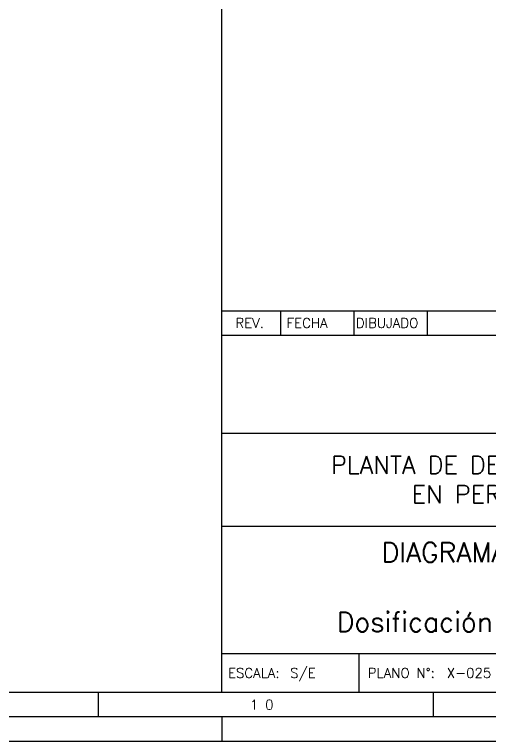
# Model space of a CAD drawing. Header units: millimetres. Extents: x 26 to 446, y 12 to 308.
# Drawn here: x 330.3 to 378.9, y 11.8 to 86 of the extents above; entities that cross this region are included whole.
import ezdxf

# ---------------------------------------------------------------- set-up
doc = ezdxf.new("R2010")
doc.units = ezdxf.units.MM
doc.layers.add('CAJETIN', color=1, linetype='Continuous')
doc.layers.add('FORMATO', color=7, linetype='Continuous')
doc.styles.add('PY', font='ROMANS.shx')

# ---------------------------------------------------------------- blocks, each defined once
blk = doc.blocks.new('MARCO-A1')
at = {"layer": 'FORMATO', "color": 5}
for p, q in [((625.75, 10), (625.75, 5)), ((694.17, 10), (694.17, 5))]:
    blk.add_line(p, q, dxfattribs=at)
at = {"layer": 'FORMATO', "color": 1, "linetype": 'Continuous'}
blk.add_line((651, 5), (651, 0), dxfattribs=at)
at = {"layer": 'FORMATO', "color": 1}
blk.add_lwpolyline([(0, 594), (841, 594), (841, 0), (0, 0)], close=True, dxfattribs=at)
at = {"layer": 'FORMATO', "color": 5}
blk.add_lwpolyline([(5, 589), (836, 589), (836, 5), (5, 5)], close=True, dxfattribs=at)
at = {"layer": 'FORMATO', "color": 8, "linetype": 'Continuous'}
blk.add_lwpolyline([(10, 584), (831, 584), (831, 10), (10, 10)], close=True, dxfattribs=at)
at = {"layer": 'FORMATO', "color": 1, "style": 'PY'}
blk.add_text('1 0', height=2, dxfattribs=at).set_placement((656.77, 6.5))

msp = doc.modelspace()

# ---------------------------------------------------------------- linework, layer by layer
at = {"layer": 'CAJETIN', "color": 8, "linetype": 'Continuous'}
for p, q in [((351.462, 16.796), (351.462, 303.457)), ((351.462, 16.796), (351.462, 59.409)), ((351.462, 16.796), (351.462, 59.409)), ((351.462, 53.253), (441.356, 53.253)), ((351.462, 43.265), (413.889, 43.265)), ((351.462, 33.776), (441.356, 33.776)), ((351.462, 20.792), (441.356, 20.792)), ((351.462, 20.792), (441.356, 20.792)), ((365.446, 20.792), (365.446, 16.796)), ((365.446, 20.792), (365.446, 16.796))]:
    msp.add_line(p, q, dxfattribs=at)
at = {"layer": 'CAJETIN', "color": 5}
for p, q in [((351.462, 55.75), (441.356, 55.75)), ((357.455, 55.75), (357.455, 53.253)), ((364.946, 55.75), (364.946, 53.253)), ((372.438, 55.75), (372.438, 53.253))]:
    msp.add_line(p, q, dxfattribs=at)

# ---------------------------------------------------------------- block references
at = {"xscale": 0.499409123998651, "yscale": 0.499409123998651, "zscale": 0.499409123998651}
msp.add_blockref('MARCO-A1', (26.347, 11.802), dxfattribs=at)

# ---------------------------------------------------------------- texts
at = {"layer": 'CAJETIN', "color": 1, "style": 'PY'}
for s, p in [('REV.', (352.854, 54.002)), ('FECHA', (358.076, 54.002)), ('DIBUJADO', (365.143, 54.002)), ('X-025', (374.43, 18.295))]:
    msp.add_text(s, height=0.9988, dxfattribs=at).set_placement(p)
at = {"layer": 'CAJETIN', "color": 5, "attachment_point": 5, "style": 'PY'}
for s, insert, char_height, width in [('PLANTA DE DETERGENTES LÍQUIDOS\\PEN PERSAN (SEVILLA)', (383.917, 38.223), 1.79787, 79.06835), ('DIAGRAMAS DE TUBERÍAS E INSTRUMENTOS', (396.409, 31.095), 1.99764, 88.63238), ('Dosificación minoritarios ADW/HDL Gel R-41/42', (396.409, 23.669), 1.99764, 88.63238)]:
    msp.add_mtext(s, dxfattribs=dict(at, insert=insert, char_height=char_height, width=width))
at = {"layer": 'FORMATO', "color": 1, "style": 'PY'}
for s, height, p in [('ESCALA:', 0.9988, (352.095, 18.295)), ('S/E', 0.9988, (358.443, 18.295)), ('PLANO N%%D:', 0.99882, (366.354, 18.295))]:
    msp.add_text(s, height=height, dxfattribs=at).set_placement(p)

doc.saveas('drawing.dxf')
